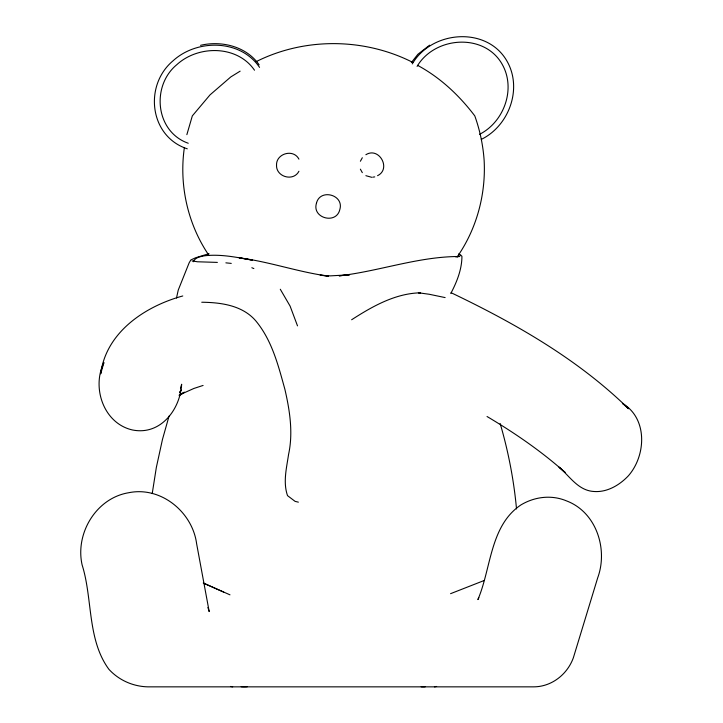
<?xml version="1.0" encoding="UTF-8"?>
<svg xmlns="http://www.w3.org/2000/svg" width="723" height="723" viewBox="0 0 723 723"><rect width="100%" height="100%" fill="white"/><g stroke="black" fill="none" stroke-linecap="round" stroke-linejoin="round"><path stroke-width="1.08" d="M176.502 298.012L178.238 290.095L189.155 262.811L190.836 259.964L195.544 257.786L208.974 253.656M184.392 147.456C178.933 184.745 187.619 224.031 208.848 255.219M152.219 493.592L156.34 467.447L162.467 439.439L169.046 416.087M186.859 134.659L192.327 115.888L210.022 94.885L230.8 76.927L240.144 71.152M180.479 388.332L181.654 384.256C180.154 409.643 160.488 435.589 132.526 429.986C103.723 423.561 91.478 387.745 103.913 362.612L100.678 373.827C106.1 332.146 145.16 306.236 182.774 295.969M360.379 161.238L362.322 157.741M179.756 392.679L181.093 389.896L179.539 392.571M478.852 597.731L477.885 599.584C491.26 568.495 489.887 525.639 520.958 504.907C534.695 496.674 551.577 494.595 566.516 500.894C596.358 512.119 608.206 549.173 597.713 577.776L573.366 657.758C567.383 674.351 551.748 686.723 533.845 686.85L147.691 686.85C132.933 686.434 118.933 680.226 108.92 669.335C87.022 639.521 92.815 598.825 82.115 564.907C75.029 533.438 96.168 498.093 128.64 492.743C160.858 486.046 192.481 512.029 196.629 543.768L209.182 611.577L207.908 607.465M450.781 293.511C456.791 282.142 461.943 269.29 461.925 256.313L460.47 254.758L458.572 253.99M193.231 261.762C195.093 257.379 200.479 256.62 204.582 255.788C220.642 253.918 236.629 257.307 252.363 260.144L239.177 257.831C269.462 261.672 298.4 272.146 328.604 276.159L320.162 275.219L330.384 275.87L349.58 274.794L339.15 275.834C379.602 271.17 418.5 256.457 459.566 256.502L455.472 256.792M457.081 257.036C476.638 229.074 485.983 194.433 484.139 160.425C483.072 145.224 479.927 130.239 474.785 115.888C459.295 95.445 440.307 77.587 417.632 65.368M298.924 171.252C293.475 181.934 276.023 176.9 276.529 165.206C276.023 153.502 293.475 148.468 298.924 159.15M411.342 62.585L417.885 54.279L429.598 45.178M412.291 63.904C431.956 30.122 487.79 25.911 507.419 61.907C522.467 89.272 508.775 125.983 481.319 139.385M417.081 66.399C434.839 36.168 484.907 32.58 502.494 64.853C515.933 89.309 503.895 121.961 479.584 134.324M179.15 395.752L184.401 392.191L180.813 394.125M351.64 319.756C372.318 306.407 395.336 293.33 420.569 292.806L418.409 292.779L429.227 294.261L445.124 297.587M377.569 175.68C391.568 168.848 379.033 146.453 365.874 154.722M179.232 395.038L193.891 388.459L203.091 385.44M256.177 61.636C304.871 37.162 364.473 37.813 412.96 62.476M450.574 593.673L483.85 580.632M457.532 256.656L460.244 255.788M434.433 686.85L436.611 686.452M372.734 177.171L374.749 176.891M200.533 45.323C221.554 40.352 246.489 46.453 259.141 64.853M201.753 302.241C221.798 302.449 244.049 305.603 257.117 322.503C272.372 341.807 278.436 366.019 284.88 389.272C289.806 410.547 293.276 432.86 288.558 454.487C286.57 468.052 282.892 482.214 287.519 495.635L295.101 501.373L298.364 502.151M217.37 262.404L197.415 261.771L192.119 260.895M225.874 262.847L231.261 263.398M371.721 177.307L365.874 175.68M230.501 686.452L232.679 686.85M188.233 143.244C155.409 131.703 151.008 85.91 176.828 64.663C198.319 44.943 237.289 45.088 254.505 70.212M187.302 148.821C149.471 136.511 143.66 85.441 172.987 60.859C196.972 38.816 240.551 39.159 259.557 67.375M251.839 267.727L253.854 268.558M229.986 594.839L203.244 583.009L223.687 592.101M451.143 292.734C514.957 323.28 577.641 358.97 628.567 408.739L622.413 403.362C647.844 418.319 646.181 455.454 628.414 475.77C619.611 485.106 607.184 492.499 593.963 491.495C578.219 490.601 569.869 476.421 559.024 467.13L565.061 472.39C541.129 451.062 514.559 432.878 487.04 416.511M362.322 172.661L360.379 169.164M280.28 289.245L290.095 306.091L297.505 325.865M500.162 423.515C508.314 451.378 513.854 480.036 516.52 508.947M425.196 686.787A40.145 34.767 -90 0 1 421.175 686.787M247.347 686.723A41.256 39.304 -90 0 1 241.202 686.723M316.43 203.326C311.83 218.192 336.358 224.763 339.81 209.589C344.401 194.722 319.882 188.152 316.43 203.326"/></g></svg>
